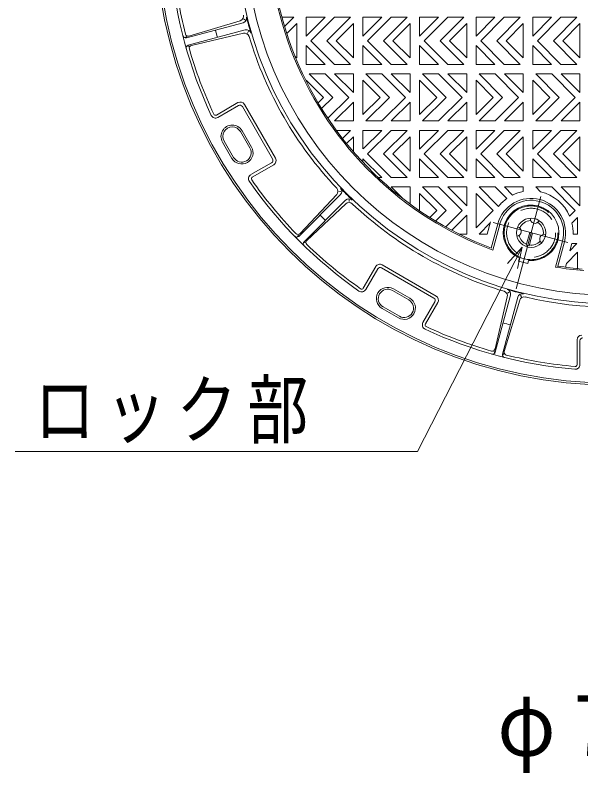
# Model space of a CAD drawing. Units: millimetres at full size, sheet at 1:30; details may follow other scales. Extents: x -5968 to 5968, y -4228 to 4228.
# Drawn here: x 1866 to 2447, y -2417 to -1639 of the extents above; entities that cross this region are included whole.
import ezdxf

# ---------------------------------------------------------------- set-up
doc = ezdxf.new("R2010")
doc.units = ezdxf.units.MM
doc.header["$LTSCALE"] = 30
for name, pattern in [('CHAIN1', [8, 5, -1, 1, -1]), ('DASHED1', [1.8, 1.2, -0.6]), ('DOUBLE_CHAIN1', [8.8, 5, -1, 0.6, -0.6, 0.6, -1])]:
    doc.linetypes.add(name, pattern=pattern)
doc.layers.add('0-6_寸法', color=4, linetype='Continuous', lineweight=9)
doc.layers.add('0-A_蓋', color=4, linetype='Continuous', lineweight=9)
doc.styles.add('ＭＳ ゴシック', font='')
doc.styles.get('ＭＳ ゴシック').set_extended_font_data('MS Gothic')

msp = doc.modelspace()

# ---------------------------------------------------------------- linework, layer by layer
at = {"layer": '0-6_寸法'}
for p, q in [((2361.89, -1853.2), (2355.2, -1878.15)), ((2363.76, -1853.7), (2356.64, -1880.25)), ((2428.35, -1871), (2421.23, -1897.56)), ((2430.22, -1871.51), (2423.15, -1897.87)), ((2386.95, -1877.05), (2382.23, -1899.05)), ((2393.44, -1890.82), (2392.58, -1894.03)), ((2383.22, -1891.52), (2392.58, -1894.03))]:
    msp.add_line(p, q, dxfattribs=at)
for radius, start, end in [(35.37, 345, 165), (33.43, 345, 165), (28.59, 264.75824, 245.24153)]:
    msp.add_arc((2396.05, -1862.35), radius, start, end, dxfattribs=at)
at = {"layer": '0-A_蓋'}
for p, q in [((2140.06, -1640.84), (2152.4, -1640.84)), ((2142.81, -1650.43), (2152.4, -1640.84)), ((2165.13, -1660.22), (2184.51, -1640.84)), ((2165.13, -1640.84), (2165.13, -1660.22)), ((2165.13, -1640.84), (2184.51, -1640.84)), ((2194.1, -1640.84), (2169.87, -1665.06)), ((2186.32, -1665.06), (2210.55, -1640.84)), ((2194.1, -1640.84), (2210.55, -1640.84)), ((2223.27, -1660.22), (2242.65, -1640.84)), ((2223.27, -1640.84), (2223.27, -1660.22)), ((2223.27, -1640.84), (2242.65, -1640.84)), ((2252.25, -1640.84), (2228.02, -1665.06)), ((2244.46, -1665.06), (2268.69, -1640.84)), ((2252.25, -1640.84), (2268.69, -1640.84)), ((2281.42, -1660.22), (2300.8, -1640.84)), ((2281.42, -1640.84), (2281.42, -1660.22)), ((2281.42, -1640.84), (2300.8, -1640.84)), ((2310.39, -1640.84), (2286.16, -1665.06)), ((2302.61, -1665.06), (2326.84, -1640.84)), ((2310.39, -1640.84), (2326.84, -1640.84)), ((2339.56, -1660.22), (2358.94, -1640.84)), ((2339.56, -1640.84), (2339.56, -1660.22)), ((2339.56, -1640.84), (2358.94, -1640.84)), ((2368.53, -1640.84), (2344.31, -1665.06)), ((2360.75, -1665.06), (2384.98, -1640.84)), ((2368.53, -1640.84), (2384.98, -1640.84)), ((2397.7, -1660.22), (2417.09, -1640.84)), ((2397.7, -1640.84), (2397.7, -1660.22)), ((2397.7, -1640.84), (2417.09, -1640.84)), ((2426.68, -1640.84), (2402.45, -1665.06)), ((2418.9, -1665.06), (2443.12, -1640.84)), ((2426.68, -1640.84), (2443.12, -1640.84)), ((2155.44, -1647.4), (2145.09, -1657.74)), ((2155.44, -1647.4), (2155.44, -1682.73)), ((2213.58, -1647.4), (2195.91, -1665.06)), ((2271.72, -1647.4), (2254.06, -1665.06)), ((2329.87, -1647.4), (2312.2, -1665.06)), ((2388.01, -1647.4), (2370.35, -1665.06)), ((2446.16, -1647.4), (2428.49, -1665.06)), ((2194.1, -1689.29), (2169.87, -1665.06)), ((2186.32, -1665.06), (2210.55, -1689.29)), ((2252.25, -1689.29), (2228.02, -1665.06)), ((2244.46, -1665.06), (2268.69, -1689.29)), ((2310.39, -1689.29), (2286.16, -1665.06)), ((2302.61, -1665.06), (2326.84, -1689.29)), ((2368.53, -1689.29), (2344.31, -1665.06)), ((2360.75, -1665.06), (2384.98, -1689.29)), ((2426.68, -1689.29), (2402.45, -1665.06)), ((2418.9, -1665.06), (2443.12, -1689.29)), ((2165.13, -1689.29), (2165.13, -1669.91)), ((2184.51, -1689.29), (2165.13, -1669.91)), ((2223.27, -1689.29), (2223.27, -1669.91)), ((2242.65, -1689.29), (2223.27, -1669.91)), ((2281.42, -1689.29), (2281.42, -1669.91)), ((2300.8, -1689.29), (2281.42, -1669.91)), ((2339.56, -1689.29), (2339.56, -1669.91)), ((2358.94, -1689.29), (2339.56, -1669.91)), ((2397.7, -1689.29), (2397.7, -1669.91)), ((2417.09, -1689.29), (2397.7, -1669.91)), ((2155.44, -1682.73), (2153.49, -1680.78)), ((2184.51, -1689.29), (2165.13, -1689.29)), ((2210.55, -1689.29), (2194.1, -1689.29)), ((2242.65, -1689.29), (2223.27, -1689.29)), ((2268.69, -1689.29), (2252.25, -1689.29)), ((2300.8, -1689.29), (2281.42, -1689.29)), ((2326.84, -1689.29), (2310.39, -1689.29)), ((2358.94, -1689.29), (2339.56, -1689.29)), ((2384.98, -1689.29), (2368.53, -1689.29)), ((2417.09, -1689.29), (2397.7, -1689.29)), ((2443.12, -1689.29), (2426.68, -1689.29)), ((2184.61, -1698.98), (2168.16, -1698.98)), ((2192.39, -1723.21), (2168.16, -1698.98)), ((2184.61, -1698.98), (2208.83, -1723.21)), ((2213.58, -1718.36), (2194.2, -1698.98)), ((2213.58, -1698.98), (2194.2, -1698.98)), ((2213.58, -1698.98), (2213.58, -1718.36)), ((2242.75, -1698.98), (2226.3, -1698.98)), ((2250.53, -1723.21), (2226.3, -1698.98)), ((2242.75, -1698.98), (2266.98, -1723.21)), ((2271.72, -1718.36), (2252.34, -1698.98)), ((2271.72, -1698.98), (2252.34, -1698.98)), ((2271.72, -1698.98), (2271.72, -1718.36)), ((2300.89, -1698.98), (2284.45, -1698.98)), ((2308.68, -1723.21), (2284.45, -1698.98)), ((2300.89, -1698.98), (2325.12, -1723.21)), ((2329.87, -1718.36), (2310.49, -1698.98)), ((2329.87, -1698.98), (2310.49, -1698.98)), ((2329.87, -1698.98), (2329.87, -1718.36)), ((2359.04, -1698.98), (2342.59, -1698.98)), ((2366.82, -1723.21), (2342.59, -1698.98)), ((2359.04, -1698.98), (2383.27, -1723.21)), ((2388.01, -1718.36), (2368.63, -1698.98)), ((2388.01, -1698.98), (2368.63, -1698.98)), ((2388.01, -1698.98), (2388.01, -1718.36)), ((2424.96, -1723.21), (2400.74, -1698.98)), ((2400.74, -1698.98), (2417.18, -1698.98)), ((2417.18, -1698.98), (2441.41, -1723.21)), ((2426.78, -1698.98), (2446.16, -1698.98)), ((2426.78, -1698.98), (2446.16, -1718.36)), ((2446.16, -1698.98), (2446.16, -1718.36)), ((2165.13, -1705.54), (2165.13, -1706.55)), ((2165.13, -1705.54), (2182.79, -1723.21)), ((2223.27, -1705.54), (2240.94, -1723.21)), ((2281.42, -1705.54), (2299.08, -1723.21)), ((2339.56, -1705.54), (2357.23, -1723.21)), ((2177.26, -1728.74), (2182.79, -1723.21)), ((2192.39, -1723.21), (2180.89, -1734.71)), ((2187.34, -1744.7), (2208.83, -1723.21)), ((2250.53, -1723.21), (2226.3, -1747.43)), ((2242.75, -1747.43), (2266.98, -1723.21)), ((2308.68, -1723.21), (2284.45, -1747.43)), ((2300.89, -1747.43), (2325.12, -1723.21)), ((2366.82, -1723.21), (2342.59, -1747.43)), ((2359.04, -1747.43), (2383.27, -1723.21)), ((2397.7, -1740.87), (2415.37, -1723.21)), ((2424.96, -1723.21), (2400.74, -1747.43)), ((2417.18, -1747.43), (2441.41, -1723.21)), ((2194.2, -1747.43), (2213.58, -1728.05)), ((2213.58, -1747.43), (2213.58, -1728.05)), ((2252.34, -1747.43), (2271.72, -1728.05)), ((2310.49, -1747.43), (2329.87, -1728.05)), ((2329.87, -1747.43), (2329.87, -1728.05)), ((2368.63, -1747.43), (2388.01, -1728.05)), ((2388.01, -1747.43), (2388.01, -1728.05)), ((2446.16, -1728.05), (2426.78, -1747.43)), ((2446.16, -1747.43), (2446.16, -1728.05)), ((2194.2, -1747.43), (2213.58, -1747.43)), ((2226.3, -1747.43), (2242.75, -1747.43)), ((2284.45, -1747.43), (2300.89, -1747.43)), ((2310.49, -1747.43), (2329.87, -1747.43)), ((2342.59, -1747.43), (2359.04, -1747.43)), ((2368.63, -1747.43), (2388.01, -1747.43)), ((2417.18, -1747.43), (2400.74, -1747.43)), ((2446.16, -1747.43), (2426.78, -1747.43)), ((2196.04, -1757.12), (2210.55, -1757.12)), ((2202.29, -1765.38), (2210.55, -1757.12)), ((2223.27, -1757.12), (2242.65, -1757.12)), ((2223.27, -1757.12), (2223.27, -1776.01)), ((2223.73, -1776.04), (2242.65, -1757.12)), ((2252.25, -1757.12), (2228.02, -1781.35)), ((2244.46, -1781.35), (2268.69, -1757.12)), ((2252.25, -1757.12), (2268.69, -1757.12)), ((2281.42, -1776.51), (2300.8, -1757.12)), ((2281.42, -1757.12), (2281.42, -1776.51)), ((2281.42, -1757.12), (2300.8, -1757.12)), ((2310.39, -1757.12), (2286.16, -1781.35)), ((2302.61, -1781.35), (2326.84, -1757.12)), ((2310.39, -1757.12), (2326.84, -1757.12)), ((2339.56, -1776.51), (2358.94, -1757.12)), ((2339.56, -1757.12), (2339.56, -1776.51)), ((2339.56, -1757.12), (2358.94, -1757.12)), ((2368.53, -1757.12), (2344.31, -1781.35)), ((2360.75, -1781.35), (2384.98, -1757.12)), ((2368.53, -1757.12), (2384.98, -1757.12)), ((2397.7, -1776.51), (2417.09, -1757.12)), ((2397.7, -1757.12), (2397.7, -1776.51)), ((2397.7, -1757.12), (2417.09, -1757.12)), ((2426.68, -1757.12), (2402.45, -1781.35)), ((2418.9, -1781.35), (2443.12, -1757.12)), ((2426.68, -1757.12), (2443.12, -1757.12)), ((2213.58, -1763.68), (2206.54, -1770.73)), ((2213.58, -1763.68), (2213.58, -1779.13)), ((2271.72, -1763.68), (2254.06, -1781.35)), ((2329.87, -1763.68), (2312.2, -1781.35)), ((2388.01, -1763.68), (2370.35, -1781.35)), ((2446.16, -1763.68), (2428.49, -1781.35)), ((2252.25, -1805.58), (2228.02, -1781.35)), ((2244.46, -1781.35), (2268.69, -1805.58)), ((2310.39, -1805.58), (2286.16, -1781.35)), ((2302.61, -1781.35), (2326.84, -1805.58)), ((2368.53, -1805.58), (2344.31, -1781.35)), ((2360.75, -1781.35), (2384.98, -1805.58)), ((2426.68, -1805.58), (2402.45, -1781.35)), ((2418.9, -1781.35), (2443.12, -1805.58)), ((2242.65, -1805.58), (2223.27, -1786.2)), ((2223.27, -1789.89), (2223.27, -1786.2)), ((2281.42, -1805.58), (2281.42, -1786.2)), ((2300.8, -1805.58), (2281.42, -1786.2)), ((2339.56, -1805.58), (2339.56, -1786.2)), ((2358.94, -1805.58), (2339.56, -1786.2)), ((2397.7, -1805.58), (2397.7, -1786.2)), ((2417.09, -1805.58), (2397.7, -1786.2)), ((2242.65, -1805.58), (2238.96, -1805.58)), ((2268.69, -1805.58), (2252.25, -1805.58)), ((2300.8, -1805.58), (2281.42, -1805.58)), ((2326.84, -1805.58), (2310.39, -1805.58)), ((2358.94, -1805.58), (2339.56, -1805.58)), ((2384.98, -1805.58), (2368.53, -1805.58)), ((2417.09, -1805.58), (2397.7, -1805.58)), ((2443.12, -1805.58), (2426.68, -1805.58)), ((2271.72, -1815.27), (2252.34, -1815.27)), ((2264.23, -1827.16), (2252.34, -1815.27)), ((2271.72, -1815.27), (2271.72, -1832.81)), ((2300.89, -1815.27), (2284.45, -1815.27)), ((2308.68, -1839.5), (2284.45, -1815.27)), ((2300.89, -1815.27), (2325.12, -1839.5)), ((2329.87, -1834.65), (2310.49, -1815.27)), ((2329.87, -1815.27), (2310.49, -1815.27)), ((2329.87, -1815.27), (2329.87, -1834.65)), ((2359.04, -1815.27), (2342.59, -1815.27)), ((2362.54, -1835.21), (2342.59, -1815.27)), ((2359.04, -1815.27), (2371.01, -1827.24)), ((2388.01, -1815.27), (2368.63, -1815.27)), ((2377.02, -1823.65), (2368.63, -1815.27)), ((2388.01, -1815.27), (2388.01, -1819.98)), ((2417.18, -1815.27), (2400.74, -1815.27)), ((2405.82, -1820.35), (2400.74, -1815.27)), ((2417.18, -1815.27), (2441.41, -1839.5)), ((2446.16, -1834.65), (2426.78, -1815.27)), ((2446.16, -1815.27), (2426.78, -1815.27)), ((2446.16, -1815.27), (2446.16, -1834.65)), ((2281.42, -1821.83), (2299.08, -1839.5)), ((2281.42, -1821.83), (2281.42, -1839.67)), ((2339.56, -1821.83), (2357.23, -1839.5)), ((2291.97, -1846.6), (2299.08, -1839.5)), ((2308.68, -1839.5), (2297.9, -1850.27)), ((2308.3, -1856.31), (2325.12, -1839.5)), ((2314.51, -1859.7), (2329.87, -1844.34)), ((2329.87, -1863.72), (2329.87, -1844.34)), ((2435.64, -1845.26), (2441.41, -1839.5)), ((2354.13, -1852.18), (2342.59, -1863.72)), ((2354.4, -1851.19), (2351.04, -1863.72)), ((2438.03, -1852.47), (2443.73, -1846.76)), ((2322.3, -1863.72), (2329.87, -1863.72)), ((2342.59, -1863.72), (2351.04, -1863.72)), ((2435.76, -1880.78), (2443.12, -1873.41)), ((2437.71, -1873.51), (2435.76, -1880.78)), ((2437.73, -1873.41), (2443.12, -1873.41)), ((2443.73, -1882.4), (2432.25, -1893.88)), ((2443.73, -1899.62), (2443.73, -1882.4)), ((2432.25, -1893.88), (2431.24, -1897.63))]:
    msp.add_line(p, q, dxfattribs=at)
at = {"layer": '0-A_蓋', "color": 3}
for p, q in [((2100.37, -1646.5), (2041.98, -1662.15)), ((2044.62, -1660.34), (2097.23, -1644.52)), ((2102.59, -1643.79), (2100.77, -1642.66)), ((2102.37, -1653.99), (2043.99, -1669.63)), ((2047.18, -1669.88), (2100.65, -1657.28)), ((2105.65, -1655.23), (2104.64, -1657.12)), ((2040.96, -1661.7), (2042.37, -1660.77)), ((2043.33, -1670.53), (2045.01, -1670.63)), ((2094.91, -1728.62), (2072.86, -1741.36)), ((2095.53, -1731.63), (2074.32, -1743.87)), ((2130.51, -1786.4), (2099.5, -1732.69)), ((2101.53, -1730.4), (2133.51, -1785.79)), ((2107.26, -1775.21), (2097.57, -1758.42)), ((2108.94, -1774.24), (2099.25, -1757.45)), ((2088.8, -1785.87), (2079.11, -1769.08)), ((2090.48, -1784.9), (2080.79, -1768.11)), ((2129.45, -1790.37), (2108.23, -1802.62)), ((2131.74, -1792.41), (2109.69, -1805.14)), ((2200.67, -1819.8), (2198.53, -1819.74)), ((2200.1, -1823.26), (2157.36, -1866)), ((2158.74, -1863.12), (2196.39, -1823.11)), ((2205.59, -1828.74), (2162.85, -1871.48)), ((2209.04, -1828.18), (2209.11, -1830.32)), ((2165.73, -1870.1), (2205.73, -1832.46)), ((2156.26, -1866.13), (2157.01, -1864.62)), ((2162.72, -1872.59), (2164.23, -1871.84)), ((2236.44, -1897.11), (2223.71, -1919.16)), ((2296.16, -1929.35), (2242.45, -1898.34)), ((2243.06, -1895.34), (2298.45, -1927.32)), ((2238.47, -1899.4), (2226.23, -1920.62)), ((2270.43, -1931.28), (2253.64, -1921.59)), ((2271.4, -1929.6), (2254.61, -1919.91)), ((2358.97, -1981.67), (2371.57, -1928.2)), ((2374.86, -1926.47), (2359.21, -1984.86)), ((2382.35, -1928.48), (2366.7, -1986.86)), ((2373.62, -1923.2), (2371.73, -1924.21)), ((2385.06, -1926.26), (2386.19, -1928.08)), ((2297.22, -1933.32), (2284.97, -1954.53)), ((2300.22, -1933.93), (2287.49, -1955.99)), ((2368.51, -1984.23), (2384.33, -1931.62)), ((2259.77, -1949.74), (2242.98, -1940.05)), ((2260.74, -1948.06), (2243.95, -1938.37)), ((2443.25, -1972.26), (2443.25, -1997.72)), ((2446.16, -1973.23), (2446.16, -1997.72)), ((2358.32, -1985.52), (2358.22, -1983.84)), ((2367.15, -1987.88), (2368.07, -1986.48))]:
    msp.add_line(p, q, dxfattribs=at)
at = {"layer": '0-A_蓋', "color": 3, "linetype": 'CHAIN1', "lineweight": 18}
for p, q in [((2406.04, -1825.07), (2380.6, -1920.01)), ((2433.86, -1872.48), (2357.12, -1851.92))]:
    msp.add_line(p, q, dxfattribs=at)
at = {"layer": '0-A_蓋', "lineweight": 18}
for p, q in [((2394.65, -1861.97), (2391.12, -1875.15)), ((2397.46, -1862.73), (2393.93, -1875.9)), ((2393.93, -1875.9), (2391.12, -1875.15))]:
    msp.add_line(p, q, dxfattribs=at)
at = {"layer": '0-A_蓋', "color": 7}
msp.add_line((2386.95, -1877.05), (2371.86, -1893.74), dxfattribs=at)
at = {"layer": '0-A_蓋', "color": 3, "lineweight": 18}
msp.add_line((2384.08, -1888.31), (2383.22, -1891.52), dxfattribs=at)
at = {"layer": '0-A_蓋'}
for points in [[(2213.58, -1647.4), (2213.58, -1682.73), (2195.91, -1665.06)], [(2271.72, -1647.4), (2271.72, -1682.73), (2254.06, -1665.06)], [(2329.87, -1647.4), (2329.87, -1682.73), (2312.2, -1665.06)], [(2388.01, -1647.4), (2388.01, -1682.73), (2370.35, -1665.06)], [(2446.16, -1647.4), (2446.16, -1682.73), (2428.49, -1665.06)], [(2223.27, -1705.54), (2223.27, -1740.87), (2240.94, -1723.21)], [(2281.42, -1705.54), (2281.42, -1740.87), (2299.08, -1723.21)], [(2339.56, -1705.54), (2339.56, -1740.87), (2357.23, -1723.21)], [(2397.7, -1740.87), (2397.7, -1705.54), (2415.37, -1723.21)], [(2252.34, -1747.43), (2271.72, -1747.43), (2271.72, -1728.05)], [(2271.72, -1763.68), (2271.72, -1799.02), (2254.06, -1781.35)], [(2329.87, -1763.68), (2329.87, -1799.02), (2312.2, -1781.35)], [(2388.01, -1763.68), (2388.01, -1799.02), (2370.35, -1781.35)], [(2446.16, -1763.68), (2446.16, -1799.02), (2428.49, -1781.35)], [(2339.56, -1821.83), (2339.56, -1857.16), (2357.23, -1839.5)], [(2439.15, -1863.72), (2443.73, -1863.72), (2443.73, -1846.76)]]:
    msp.add_lwpolyline(points, dxfattribs=at)
at = {"layer": '0-A_蓋', "color": 7}
msp.add_lwpolyline([(2386.95, -1877.05), (2279.48, -2087.02), (1866.15, -2087.02)], dxfattribs=at)
at = {"layer": '0-A_蓋', "color": 3}
for centre, radius in [((2480.08, -1548.77), 470), ((2480.08, -1548.77), 468.06), ((2480.07, -1548.77), 386.66)]:
    msp.add_circle(centre, radius, dxfattribs=at)
at = {"layer": '0-A_蓋', "color": 7}
msp.add_circle((2480.08, -1548.77), 377.94, dxfattribs=at)
at = {"layer": '0-A_蓋', "color": 3, "linetype": 'DOUBLE_CHAIN1'}
msp.add_circle((2396.05, -1862.35), 27.62, dxfattribs=at)
at = {"layer": '0-A_蓋', "color": 3, "linetype": 'DASHED1', "lineweight": 18}
msp.add_circle((2396.05, -1862.35), 25.2, dxfattribs=at)
at = {"layer": '0-A_蓋', "lineweight": 18}
msp.add_circle((2396.05, -1862.35), 15.02, dxfattribs=at)
at = {"layer": '0-A_蓋', "color": 7}
for radius, start, end in [(353.71, 154.99203, 249.57628), (352.26, 155.25223, 249.23706), (353.71, 260.42371, 265.12791), (352.26, 260.76291, 264.87042)]:
    msp.add_arc((2480.08, -1548.77), radius, start, end, dxfattribs=at)
at = {"layer": '0-A_蓋', "color": 3}
for centre, radius, start, end in [((2480.08, -1548.77), 452.56, 184.93474, 194.00038), ((2480.08, -1548.77), 455.46, 184.93472, 205.06522), ((2095.83, -1639.88), 4.84, 286.7406, 13.33865), ((2099.11, -1641.82), 4.84, 285.00012, 13.72559), ((2480.08, -1548.77), 387.31, 193.72566, 196.27438), ((2480.08, -1548.77), 421.55, 194.4731, 195.52682), ((2101.76, -1662), 4.84, 16.66159, 103.25964), ((2103.63, -1658.67), 4.84, 16.27466, 105.00012), ((2041.23, -1659.34), 2.91, 194.14122, 285), ((2043.78, -1657.56), 2.91, 194.00069, 286.74048), ((2480.07, -1548.77), 390.05, 196.66151, 223.33846), ((2044.74, -1672.44), 2.91, 105, 195.85878), ((2047.84, -1672.71), 2.91, 103.25952, 195.99931), ((2480.08, -1548.77), 452.56, 195.99957, 205.06522), ((2097.34, -1732.82), 4.84, 30, 120), ((2096.98, -1734.14), 2.91, 30, 120), ((2071.89, -1739.68), 4.84, 205.06541, 300), ((2071.89, -1739.68), 1.94, 205.06494, 300), ((2089.18, -1763.27), 11.63, 30, 210), ((2089.18, -1763.27), 9.69, 30, 210), ((2098.87, -1780.05), 11.63, 210, 30), ((2098.87, -1780.05), 9.69, 210, 30), ((2127.99, -1787.86), 2.91, 300, 30), ((2129.32, -1788.21), 4.84, 300, 30), ((2110.66, -1806.82), 4.84, 120, 214.93459), ((2110.66, -1806.82), 1.94, 120, 214.93506), ((2480.08, -1548.77), 455.46, 214.93472, 235.06523), ((2480.08, -1548.77), 452.56, 214.93474, 224.00038), ((2192.86, -1819.79), 4.84, 316.7406, 43.33865), ((2196.68, -1819.84), 4.84, 315.00012, 43.72559), ((2480.07, -1548.77), 387.31, 223.72566, 226.27438), ((2209.01, -1832.17), 4.84, 46.27466, 135.00012), ((2209.05, -1835.99), 4.84, 46.66159, 133.25964), ((2480.07, -1548.77), 390.05, 226.66153, 253.33846), ((2480.08, -1548.77), 421.55, 224.4731, 225.52682), ((2155.31, -1863.95), 2.91, 224.14122, 315), ((2156.63, -1861.13), 2.91, 224.00069, 316.74048), ((2164.9, -1873.54), 2.91, 135, 225.85878), ((2167.72, -1872.22), 2.91, 133.25952, 225.99931), ((2480.08, -1548.77), 452.56, 225.99957, 235.06522), ((2240.64, -1899.53), 4.84, 60, 150), ((2240.99, -1900.86), 2.91, 60, 150), ((2222.03, -1918.19), 4.84, 235.06541, 330), ((2222.03, -1918.19), 1.94, 235.06494, 330), ((2248.8, -1929.98), 11.63, 60, 240), ((2248.8, -1929.98), 9.69, 60, 240), ((2366.85, -1927.09), 4.84, 346.7406, 73.33865), ((2480.07, -1548.77), 387.31, 253.72566, 256.27438), ((2370.18, -1925.22), 4.84, 345.00012, 73.72559), ((2265.58, -1939.67), 11.63, 240, 60), ((2294.7, -1931.87), 2.91, 330, 60), ((2296.03, -1931.51), 4.84, 330, 60), ((2387.03, -1929.73), 4.84, 76.27466, 165.00012), ((2388.97, -1933.02), 4.84, 76.66159, 163.25964), ((2480.07, -1548.77), 390.05, 256.66153, 283.33847), ((2265.58, -1939.67), 9.69, 240, 60), ((2289.17, -1956.96), 4.84, 150, 244.93459), ((2480.08, -1548.77), 455.46, 244.93474, 265.06523), ((2289.17, -1956.96), 1.94, 150, 244.93506), ((2480.08, -1548.77), 452.56, 244.93477, 254.00038), ((2480.08, -1548.77), 421.55, 254.4731, 255.52682), ((2448.1, -1972.26), 4.84, 90, 180), ((2449.06, -1973.23), 2.91, 90, 180), ((2356.14, -1981), 2.91, 254.00069, 346.74048), ((2356.41, -1984.1), 2.91, 254.14122, 345), ((2371.29, -1985.07), 2.91, 163.25952, 255.99931), ((2369.51, -1987.62), 2.91, 165, 255.85878), ((2480.08, -1548.77), 452.56, 255.99959, 265.06522), ((2441.31, -1997.72), 4.84, 265.06541, 0), ((2441.31, -1997.72), 1.94, 265.06494, 0)]:
    msp.add_arc(centre, radius, start, end, dxfattribs=at)
at = {"layer": '0-A_蓋'}
for start, end in [(100.74358, 116.19159), (23.3481, 76.91402), (125.49678, 141.00191), (358.17802, 13.24637)]:
    msp.add_arc((2396.05, -1862.35), 43.12, start, end, dxfattribs=at)
at = {"layer": '0-A_蓋', "lineweight": 18}
for centre, radius, start, end in [((2396.05, -1862.35), 12.6, 92.54639, 157.45358), ((2399.94, -1847.84), 4.84, 174.28171, 335.71829), ((2396.05, -1862.35), 12.6, 352.5461, 57.45361), ((2381.09, -1861.04), 4.84, 274.28197, 75.71881), ((2396.05, -1862.35), 12.6, 192.54597, 248.37448), ((2409.67, -1868.7), 4.84, 74.28119, 235.71803), ((2396.05, -1862.35), 12.6, 261.62552, 317.45374)]:
    msp.add_arc(centre, radius, start, end, dxfattribs=at)
at = {"layer": '0-A_蓋', "color": 3, "lineweight": 18}
msp.add_arc((2396.05, -1862.35), 43.12, 345, 345.00003, dxfattribs=at)

# ---------------------------------------------------------------- texts
at = {"layer": '0-A_蓋', "color": 7, "attachment_point": 7, "style": 'ＭＳ ゴシック'}
for s, insert, char_height in [('\\T1.17;\\W0.8;ロック部', (1885.9, -2078.87), 57.15), ('\\T1.31;\\W0.9;φ772', (2361.45, -2417.14), 64.15)]:
    msp.add_mtext(s, dxfattribs=dict(at, insert=insert, char_height=char_height))

doc.saveas('drawing.dxf')
